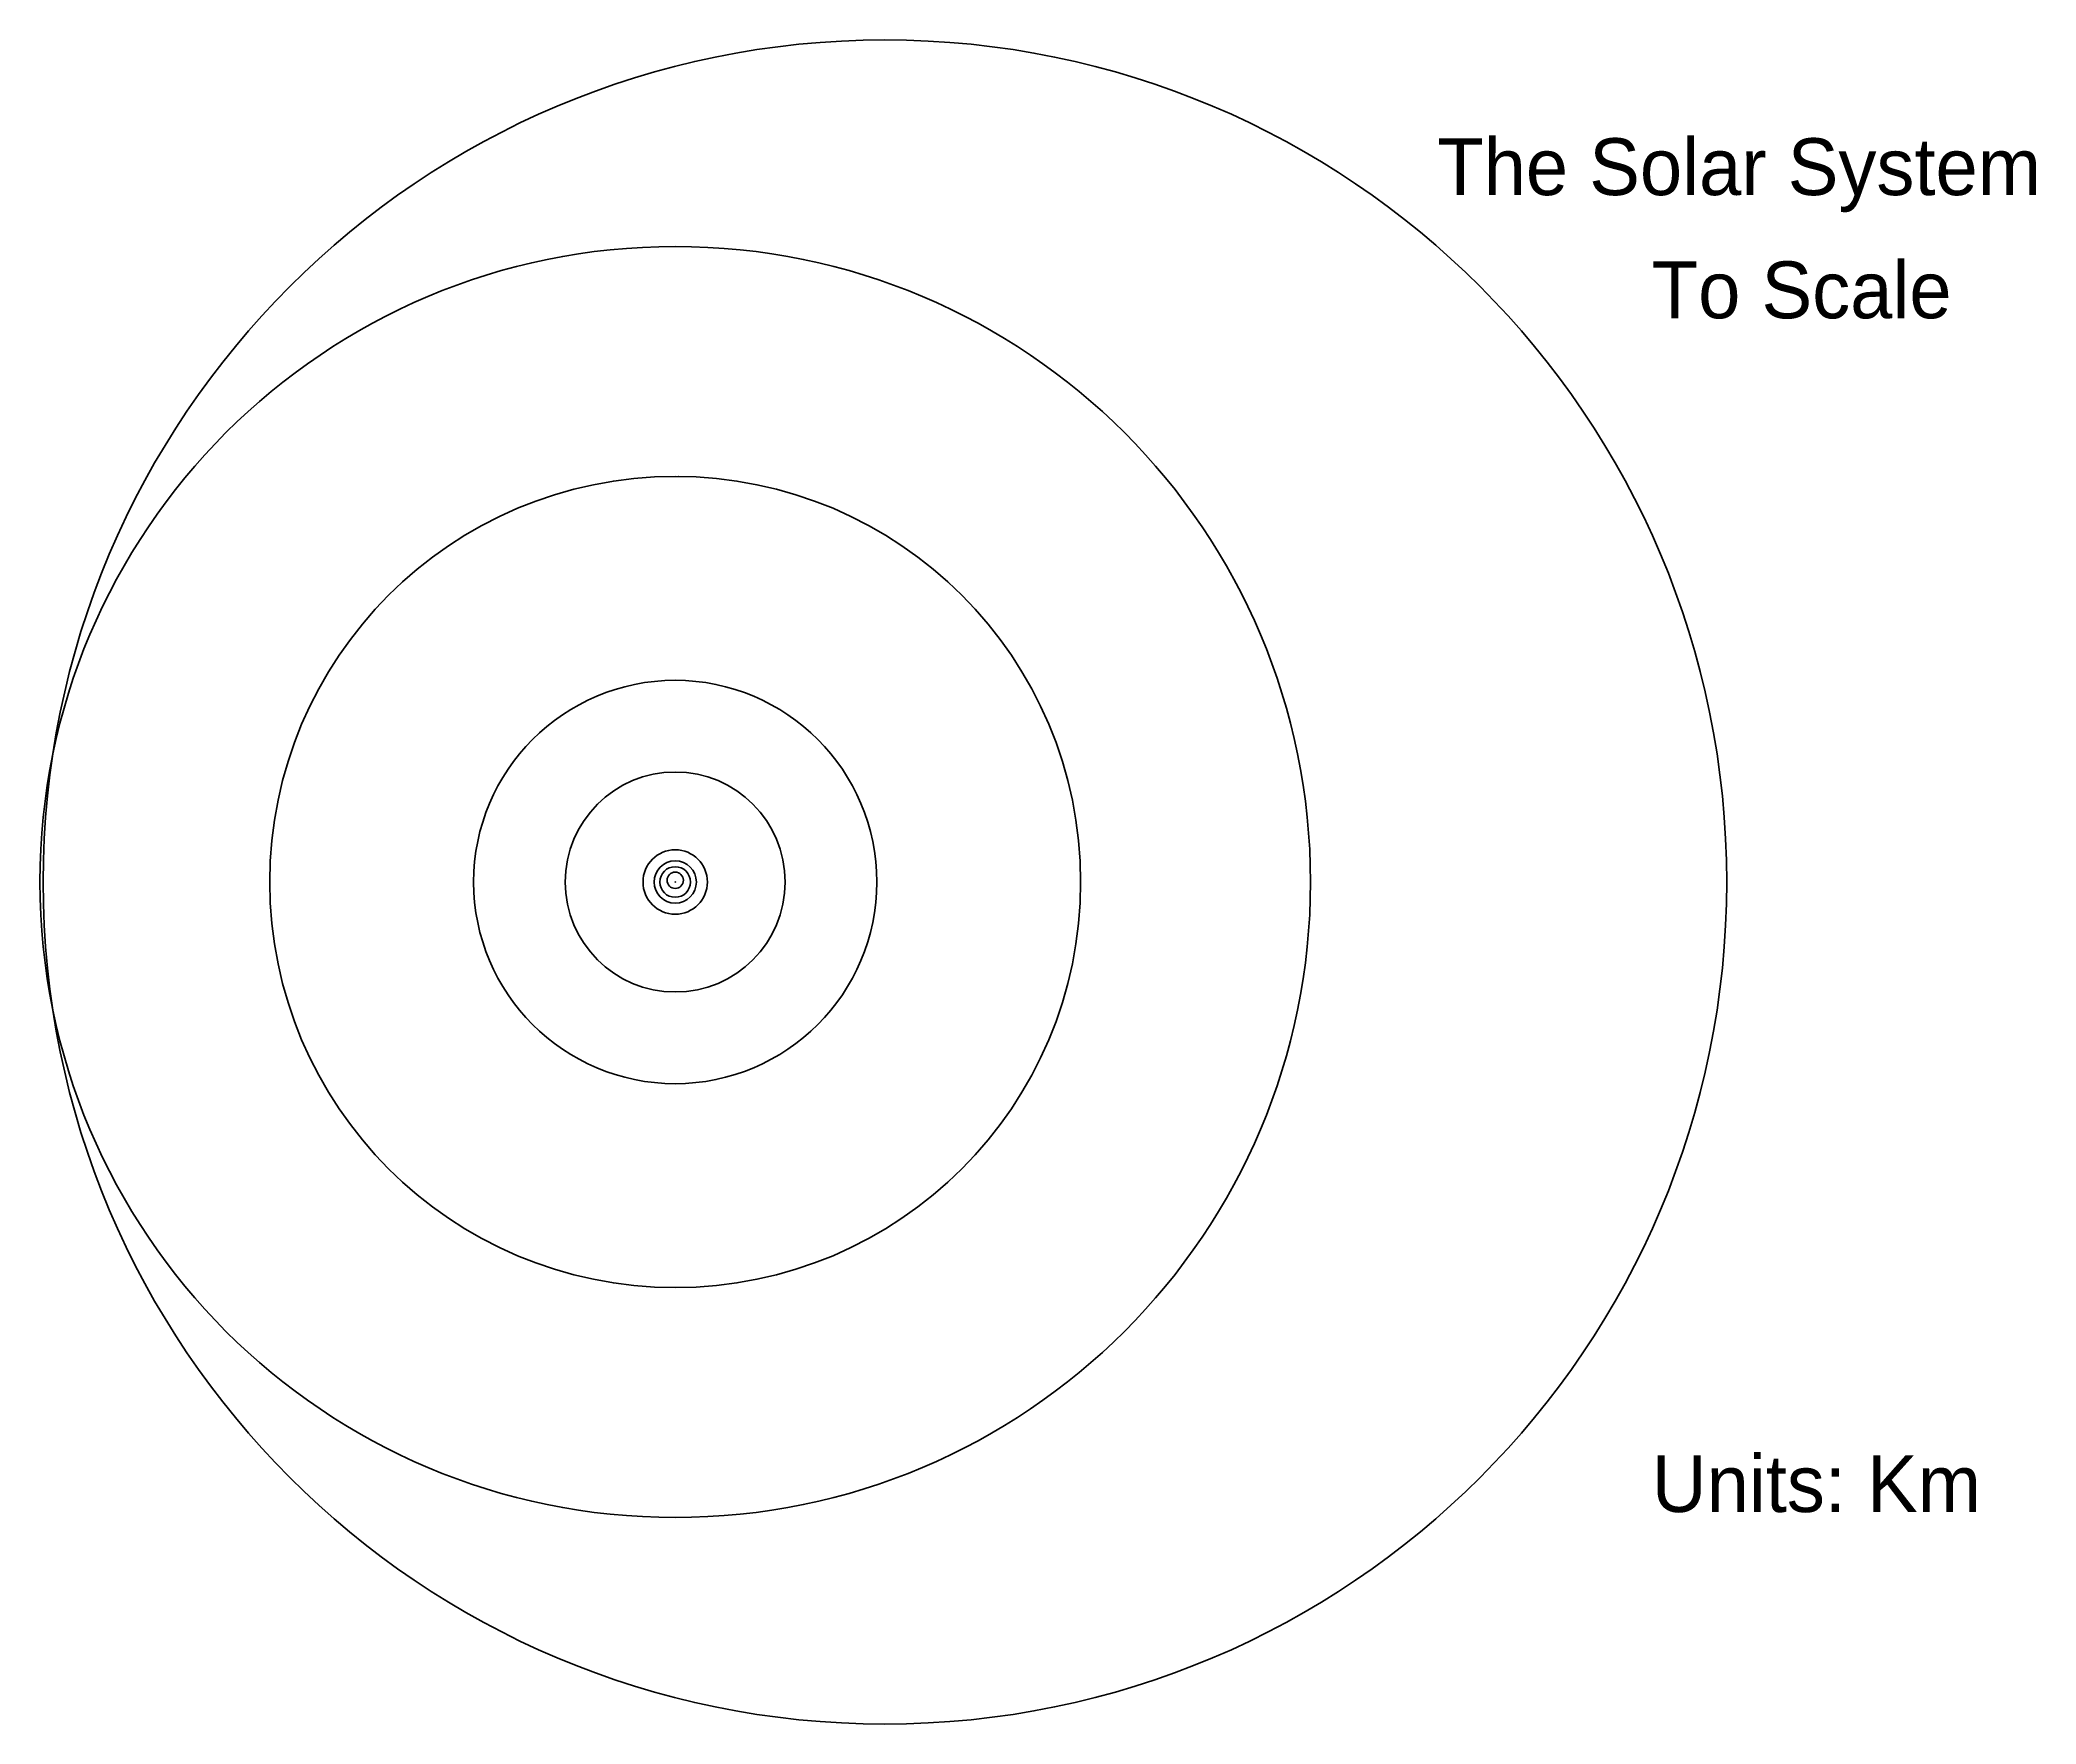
# Model space of a CAD drawing. Extents: x -4496700000 to 9632439790, y -5958420000 to 5958420000.
import ezdxf

# ---------------------------------------------------------------- set-up
doc = ezdxf.new("R2010")
doc.units = 0
doc.header["$MEASUREMENT"] = 0
for name, color, linetype in [('1', 15, 'CONTINUOUS'), ('2', 2, 'CONTINUOUS'), ('3', 3, 'CONTINUOUS'), ('5', 5, 'CONTINUOUS'), ('6', 6, 'CONTINUOUS')]:
    doc.layers.add(name, color=color, linetype=linetype)

# ---------------------------------------------------------------- blocks, each defined once
blk = doc.blocks.new('FOOTPAD', base_point=(-120470142, 89212003))
at = {"layer": '3'}
blk.add_line((-120470142, 89212003), (-120470142, 89212003), dxfattribs=at)
blk.add_line((-120470142, 89212003), (-120470142, 89212003), dxfattribs=at)
blk.add_circle((-120470142, 89212003), 0.000782, dxfattribs=at)

msp = doc.modelspace()

# ---------------------------------------------------------------- linework, layer by layer
at = {"layer": '1'}
for centre, radius in [((-2730795391, 3572543637), 24200), ((23469804, 2869504147), 23550), ((317415532, 710675630), 71100), ((-4473096082, 103208324), 6400), ((-120470916, 89212013), 1738), ((-120470143, 89212003), 0.1), ((-120088934, 89212111), 6378), ((50717025, 40022672), 2440), ((-94760273, -52248395), 6050), ((176961000, -143671351), 3395), ((-1211513756, -754049604), 59650)]:
    msp.add_circle(centre, radius, dxfattribs=at)
at = {"layer": '2'}
msp.add_circle((0, 0), 1392000, dxfattribs=at)
at = {"layer": '3'}
msp.add_line((-120470142, 89212003), (-120470142, 89212003), dxfattribs=at)
msp.add_line((-120470142, 89212003), (-120470142, 89212003), dxfattribs=at)
msp.add_line((-120470142, 89212003), (-120470142, 89212003), dxfattribs=at)
msp.add_line((-120470142, 89212003), (-120470142, 89212003), dxfattribs=at)
msp.add_line((-120470142, 89212003), (-120470142, 89212003), dxfattribs=at)
msp.add_line((-120470142, 89212003), (-120470142, 89212003), dxfattribs=at)
msp.add_line((-120470142, 89212003), (-120470142, 89212003), dxfattribs=at)
msp.add_line((-120470142, 89212003), (-120470142, 89212003), dxfattribs=at)
msp.add_line((-120470142, 89212003), (-120470142, 89212003), dxfattribs=at)
msp.add_line((-120470142, 89212003), (-120470142, 89212003), dxfattribs=at)
msp.add_line((-120470142, 89212003), (-120470142, 89212003), dxfattribs=at)
msp.add_line((-120470142, 89212003), (-120470142, 89212003), dxfattribs=at)
msp.add_line((-120470142, 89212003), (-120470142, 89212003), dxfattribs=at)
msp.add_line((-120470142, 89212003), (-120470142, 89212003), dxfattribs=at)
msp.add_line((-120470142, 89212003), (-120470142, 89212003), dxfattribs=at)
msp.add_line((-120470142, 89212003), (-120470142, 89212003), dxfattribs=at)
msp.add_line((-120470142, 89212003), (-120470142, 89212003), dxfattribs=at)
msp.add_circle((-120470142, 89212003), 0.0000407, dxfattribs=at)
msp.add_circle((-120470142, 89212003), 0.0000407, dxfattribs=at)
at = {"layer": '5'}
for centre, radius in [((1484430000, 0), 5958420000), ((0, 0), 4496700000), ((0, 0), 2869600000), ((0, 0), 1427010000), ((0, 0), 778340000), ((0, 0), 227940000), ((0, 0), 149600000), ((0, 0), 108210000), ((0, 12070000), 57910000)]:
    msp.add_circle(centre, radius, dxfattribs=at)
at = {"layer": '6'}
msp.add_circle((-120088934, 89212111), 382000, dxfattribs=at)

# ---------------------------------------------------------------- block references
at = {"layer": '3'}
msp.add_blockref('FOOTPAD', (-120470142, 89212003), dxfattribs=at)
for rotation in [89.99999999999997, 179, 268.9999999999999]:
    msp.add_blockref('FOOTPAD', (-120470142, 89212003), dxfattribs=dict(at, rotation=rotation))

# ---------------------------------------------------------------- texts
at = {"layer": '1'}
for s, height, p in [('Neptune', 2933, (-2730808675, 3572539727)), ('Dia: 48,400 km', 2932.96, (-2730808675, 3572535816)), ('Uranus', 2933, (23455519, 2869495767)), ('Dia: 47,100 km', 2932.96, (23455519, 2869491856)), ('Jupiter', 8379.9, (317364404, 710652166)), ('Dia: 142,200 km', 8379.89, (317364404, 710640993)), ('Pluto', 838, (-4473099691, 103206201)), ('Dia: 6,400 km', 837.99, (-4473099691, 103205084)), ('Moon', 281.5, (-120472436, 89211986)), ('Dia: 3,476 km', 281.51, (-120472436, 89211611)), ('Earth', 921.5, (-120093584, 89211511)), ('Dia: 12,756 km', 921.52, (-120093584, 89210282)), ('Sun', 211844.5, (-304590, -90230)), ('Dia: 4,880 km', 284.04, (50715414, 40021806)), ('Mercury', 449.7, (50715406, 40022910)), ('Dia: 12,100 km', 636.45, (-94763898, -52250487)), ('Venus', 925.8, (-94762741, -52248216)), ('Dia: 1,392,000 km', 164767.94, (-1124507, -586495)), ('Mars', 377.1, (176959812, -143671447)), ('Dia: 6,790 km', 377.09, (176959812, -143671950)), ('Saturn', 8379.9, (-1211563880, -754064129)), ('Dia: 119,300 km', 8379.89, (-1211563880, -754075302))]:
    msp.add_text(s, height=height, dxfattribs=at).set_placement(p)
at = {"layer": '2'}
for s, height, p in [('The Solar System', 402234636.87, (5393212159, 4860335196)), ('To Scale', 402234636.9, (6911925932, 3988826816)), ('Units: Km', 402234636.9, (6911925932, -4458100559))]:
    msp.add_text(s, height=height, dxfattribs=at).set_placement(p)
at = {"layer": '3'}
for s, height in [('HERE MEN FROM THE PLANET EARTH', 0.00000741), ('FIRST SET FOOT UPON THE MOON', 0.00000741), ('JULY 1969, A. D.', 0.00000741), ('WE CAME IN PEACE FOR ALL MANKIND', 0.00000741), ('NEIL A. ARMSTRONG', 0.00000368), ('ASTRONAUT', 0.00000368), ('MICHAEL COLLINS', 0.00000368), ('ASTRONAUT', 0.00000368), ('ASTRONAUT', 0.00000368), ('RICHARD NIXON', 0.00000368), ('PRESIDENT, UNITED STATES OF AMERICA', 0.00000368), ('EDWIN E. ALDRIN, JR.', 0.00000368)]:
    msp.add_text(s, height=height, dxfattribs=at).set_placement((-120470142, 89212003))

doc.saveas('drawing.dxf')
